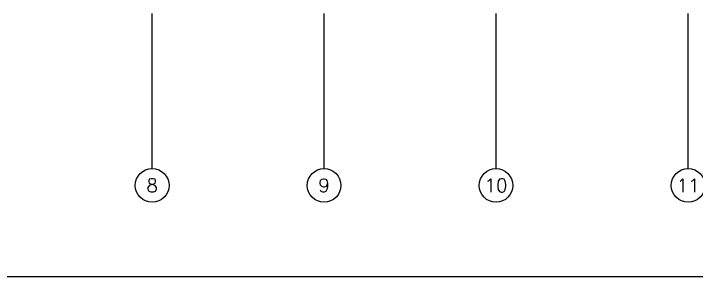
# Model space of a CAD drawing. Header units: millimetres. Extents: x 98 to 155, y -181 to 127.
# Drawn here: x 114.61 to 124.73, y -85.36 to -81.46 of the extents above; entities that cross this region are included whole.
import ezdxf
from ezdxf.enums import TextEntityAlignment as Align

# ---------------------------------------------------------------- set-up
doc = ezdxf.new("R2010")
doc.units = ezdxf.units.MM
doc.header["$LTSCALE"] = 15
doc.linetypes.add('PHANTOM', pattern=[63.5, 31.75, -6.35, 6.35, -6.35, 6.35, -6.35])
doc.linetypes.add('PHANTOM2', pattern=[1.25, 0.625, -0.125, 0.125, -0.125, 0.125, -0.125])
doc.layers.add('A-EJES', color=250, linetype='PHANTOM')
doc.layers.add('L13 Texto Grande', color=150, linetype='Continuous')
doc.styles.add('ROMANS', font='romans.shx', dxfattribs={"width": 0.8})

# ---------------------------------------------------------------- blocks, each defined once
blk = doc.blocks.new('Ejes_Torre C')
at = {"layer": 'A-EJES', "linetype": 'PHANTOM2'}
for points in [[(15.025, -2.8), (15.025, -0.5)], [(17.575, -2.8), (17.575, -0.5)], [(20.125, -2.8), (20.125, -0.5)], [(22.975, -2.8), (22.975, -0.5)]]:
    blk.add_lwpolyline(points, dxfattribs=at)
at = {"layer": 'A-EJES', "linetype": 'Continuous'}
for centre in [(15.025, -3.05), (17.575, -3.05), (20.125, -3.05), (22.975, -3.05)]:
    blk.add_circle(centre, 0.25, dxfattribs=at)
at = {"layer": 'A-EJES', "linetype": 'Continuous', "style": 'ROMANS'}
for s, p in [('8', (15.025, -3.05)), ('9', (17.575, -3.05)), ('10', (20.125, -3.05)), ('11', (22.975, -3.05))]:
    blk.add_text(s, height=0.2, dxfattribs=at).set_placement(p, align=Align.MIDDLE_CENTER)

msp = doc.modelspace()

# ---------------------------------------------------------------- linework, layer by layer
at = {"layer": 'L13 Texto Grande'}
msp.add_lwpolyline([(101.6371, -85.365), (144.0528, -85.365)], dxfattribs=at)

# ---------------------------------------------------------------- block references
at = {"layer": 'A-EJES'}
msp.add_blockref('Ejes_Torre C', (101.6371, -80.965), dxfattribs=at)

doc.saveas('drawing.dxf')
